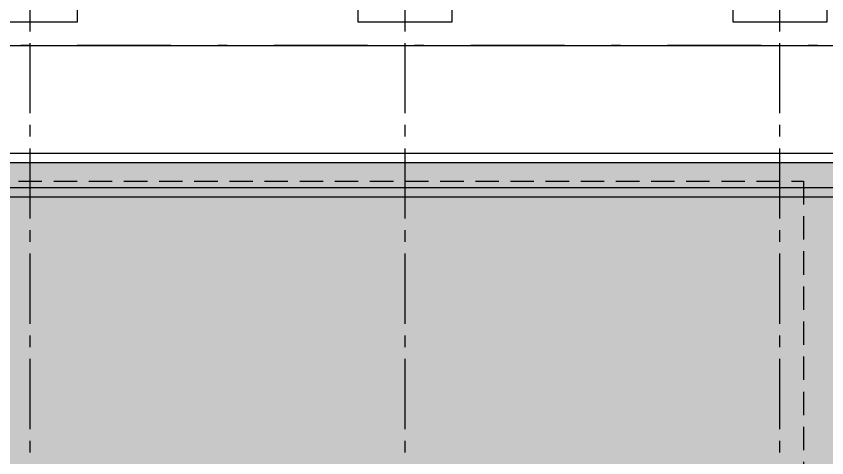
# Model space of a CAD drawing. Header units: inches. Extents: x -5 to 57, y -105 to 48.
# Drawn here: x 6.85 to 15.5, y 20.59 to 25.31 of the extents above; entities that cross this region are included whole.
import ezdxf

# ---------------------------------------------------------------- set-up
doc = ezdxf.new("R2010")
doc.units = ezdxf.units.IN
doc.header["$MEASUREMENT"] = 0
for name, pattern in [('CENTER2', [1.125, 0.75, -0.125, 0.125, -0.125]), ('DASHDOT', [25.4, 12.7, -6.35, 0, -6.35]), ('DASHDOTX2', [2, 1, -0.5, 0, -0.5]), ('DASHED2', [0.375, 0.25, -0.125]), ('DIVIDEX2', [63.5, 25.4, -12.7, 0, -12.7, 0, -12.7])]:
    doc.linetypes.add(name, pattern=pattern)
for name, color, linetype in [('AL-Pavimentos', 1, 'Continuous'), ('Al-Proyecciones', 1, 'DASHED2'), ('EJES-Estructura', 3, 'CENTER2'), ('EJES-Terreno', 2, 'DIVIDEX2'), ('HTC-TexturaPiso', 7, 'Continuous'), ('TXT-Estructura', 4, 'DASHDOT'), ('Z_SKP', 7, 'Continuous')]:
    doc.layers.add(name, color=color, linetype=linetype)

# ---------------------------------------------------------------- blocks, each defined once
blk = doc.blocks.new('skp')
for p, q in [((24.99999999999999, 35), (24.99999999999999, 0)), ((23.47778807106887, 4.700000000000019), (23.47778807106887, 33.09999999999952)), ((23.37778807106888, 4.800000000000018), (23.37778807106888, 32.99999999999952))]:
    blk.add_line(p, q)
blk = doc.blocks.new('casilleros')
at = {"color": 4, "linetype": 'Continuous', "ltscale": 0.7}
blk.add_line((-0.5, -3.15858450505857e-14), (0.5, 3.15858450505857e-14), dxfattribs=at)
blk.add_lwpolyline([(0.5000000000000355, -0.4999999999999684), (-0.4999999999999645, -0.5000000000000315), (-0.5000000000000355, 0.4999999999999684), (0.4999999999999645, 0.5000000000000315)], close=True, dxfattribs=at)

msp = doc.modelspace()

# ---------------------------------------------------------------- hatches: boundary and pattern name
at = {"layer": 'HTC-TexturaPiso', "lineweight": -3, "true_color": 0xcfc0af}
h = msp.add_hatch(dxfattribs=at)
h.set_pattern_fill('AR-SAND', color=9, scale=0.1, angle=0.05)
h.set_pattern_definition([(37.55, (0, 0), (-0.006467480485384635, 0.1926768063264782), [0, -0.152, 0, -0.17, 0, -0.1625]), (7.55, (0, 0), (0.1767313244658817, 0.282368941196682), [0, -0.082, 0, -0.137, 0, -0.0525]), (327.55, (-0.1229999531650747, -0.0001073377353739234), (0.3114135737519036, 0.0008376652480316074), [0, -0.05, 0, -0.18, 0, -0.235]), (317.55, (-0.1229999531650747, -0.0001073377353739234), (0.3005359543602797, 0.08802985707563026), [0, -0.025, 0, -0.118, 0, -0.135])])
h.paths.add_polyline_path([(26.49999999999998, 20.24999999999948), (26.9, 20.24999999999948), (26.9, 20.14999999999948), (27.19999999999998, 20.14999999999948), (27.20000000000005, 20.4222119289306), (28.19999999999974, 20.42221192893025), (28.19999999999998, 19.0222119289306), (28.19999999999998, 10.97778807106889), (28.19999999999974, 9.60000000000149), (30.19999999999753, 9.600000000001497), (30.19999999999999, 23.74999999999908), (2.000000000000485, 23.74999999999908), (2.000000000000485, 20.40000000000069), (2.900000000000446, 20.40000000000064), (2.900000000000442, 20.14999999999878), (3.100000000000001, 20.14999999999889), (3.100000000000009, 20.24999999999903), (5.899999999999871, 20.24999999999903), (6.499999999999861, 20.24999999999903), (6.900000000000009, 20.24999999999903), (6.899999999999988, 20.14999999999891), (7.100000000000019, 20.14999999999892), (7.100000000000023, 20.24999999999905), (9.700000000000001, 20.24999999999905), (10.5, 20.24999999999905), (10.90000000000002, 20.24999999999905), (10.90000000000001, 20.14999999999893), (11.10000000000004, 20.14999999999894), (11.10000000000003, 20.24999999999908), (14.90000000000003, 20.24999999999908), (14.90000000000002, 20.14999999999945), (15.10000000000053, 20.1499999999995), (15.09999999999999, 20.24999999999896), (15.49999999999998, 20.24999999999896), (18.49999999999998, 20.24999999999948), (18.89999999999986, 20.2499999999995), (18.9, 20.1499999999995), (19.1, 20.1499999999995), (19.1, 20.2499999999995), (19.5, 20.2499999999995), (22.49999999999998, 20.24999999999948), (22.89999999999986, 20.2499999999995), (22.9, 20.1499999999995), (23.1, 20.1499999999995), (23.1, 20.2499999999995), (23.5, 20.2499999999995)])

# ---------------------------------------------------------------- linework, layer by layer
at = {"layer": 'AL-Pavimentos', "color": 8}
for points in [[(1.900000000000483, 20.40000000000067), (1.900000000000483, 23.84999999999908), (30.3, 23.84999999999908), (30.29999999999754, 9.600000000001495)], [(2.000000000000485, 20.40000000000067), (2.000000000000485, 23.74999999999908), (30.19999999999999, 23.74999999999908), (30.19999999999753, 9.600000000001499)]]:
    msp.add_lwpolyline(points, dxfattribs=at)
at = {"layer": 'Al-Proyecciones'}
msp.add_lwpolyline([(2.750000000000476, 20.4222119289306), (2.750000000000476, 23.54999999999916), (15.25000000000006, 23.5499999999989), (15.25000000000018, 20.24999999999896)], dxfattribs=at)
at = {"layer": 'EJES-Estructura'}
for p, q in [((6.999999999999975, 4.025000000000276), (7.000000000000399, 25.25000000000025)), ((10.99999999999997, 4.025000000000276), (11.0000000000004, 25.25)), ((14.99999999999997, 4.025000000000276), (15.0000000000004, 25.25000000000006))]:
    msp.add_line(p, q, dxfattribs=at)
at = {"layer": 'EJES-Terreno', "linetype": 'DASHDOTX2'}
msp.add_line((40.00000000000001, 25), (-4.999999999999993, 25), dxfattribs=at)

# ---------------------------------------------------------------- block references
at = {"layer": 'TXT-Estructura', "rotation": 89.99999999999999}
for p in [(7.000000000000069, 25.75000000000025), (11.00000000000031, 25.75), (15.0000000000003, 25.75000000000006)]:
    msp.add_blockref('casilleros', p, dxfattribs=at)
at = {"layer": 'Z_SKP', "rotation": 89.99999999999999}
msp.add_blockref('skp', (34.99999999999999, 3.552713678800501e-15), dxfattribs=at)

doc.saveas('drawing.dxf')
